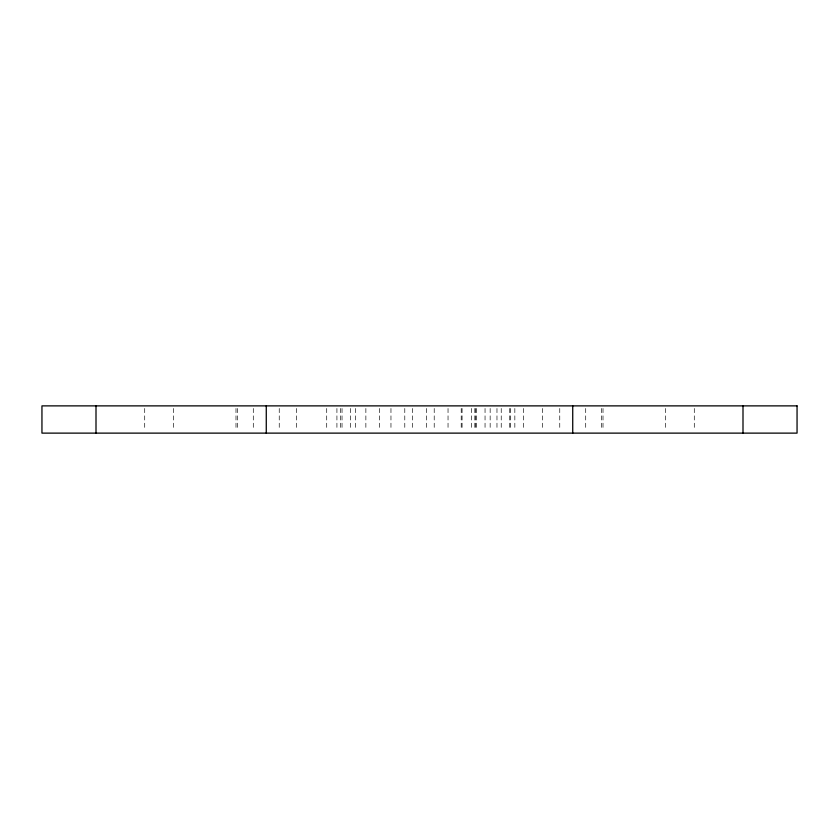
<?xml version="1.0" encoding="UTF-8"?>
<svg xmlns="http://www.w3.org/2000/svg" width="839" height="839" viewBox="0 0 839 839"><rect width="100%" height="100%" fill="white"/><g stroke="black" fill="none" stroke-linecap="round" stroke-linejoin="round"><path stroke-width="0.63" stroke-dasharray="4.2 3.15" d="M694.293 408.478L694.293 430.522M665.358 408.478L665.358 430.522M603.01 408.478L603.01 430.522M601.678 408.478L601.678 430.522M585.706 408.478L585.706 430.522M559.76 408.478L559.76 430.522M542.466 408.478L542.466 430.522M523.358 408.478L523.358 430.522M514.842 408.478L514.842 430.522M510.584 408.478L510.584 430.522M509.734 408.478L509.734 430.522M501.229 408.478L501.229 430.522M496.971 408.478L496.971 430.522M490.154 408.478L490.154 430.522M485.047 408.478L485.047 430.522M476.542 408.478L476.542 430.522M475.682 408.478L475.682 430.522M474.832 408.478L474.832 430.522M471.434 408.478L471.434 430.522M462.069 408.478L462.069 430.522M461.209 408.478L461.209 430.522M448.036 408.478L448.036 430.522M434.214 408.478L434.214 430.522M426.411 408.478L426.411 430.522M412.589 408.478L412.589 430.522M404.786 408.478L404.786 430.522M390.964 408.478L390.964 430.522M379.49 408.478L379.49 430.522M365.867 408.478L365.867 430.522M355.652 408.478L355.652 430.522M350.545 408.478L350.545 430.522M342.029 408.478L342.029 430.522M340.33 408.478L340.33 430.522M336.921 408.478L336.921 430.522M326.707 408.478L326.707 430.522M296.534 408.478L296.534 430.522M279.24 408.478L279.24 430.522M253.294 408.478L253.294 430.522M237.322 408.478L237.322 430.522M235.99 408.478L235.99 430.522M173.642 408.478L173.642 430.522M144.707 408.478L144.707 430.522"/><path stroke-width="1.26" d="M742.997 405.877L742.997 433.123M572.733 405.877L572.733 433.123M266.267 405.877L266.267 433.123M96.003 405.877L96.003 433.123M797.05 405.877L41.95 405.877L41.95 433.123L797.05 433.123L797.05 405.877"/></g></svg>
